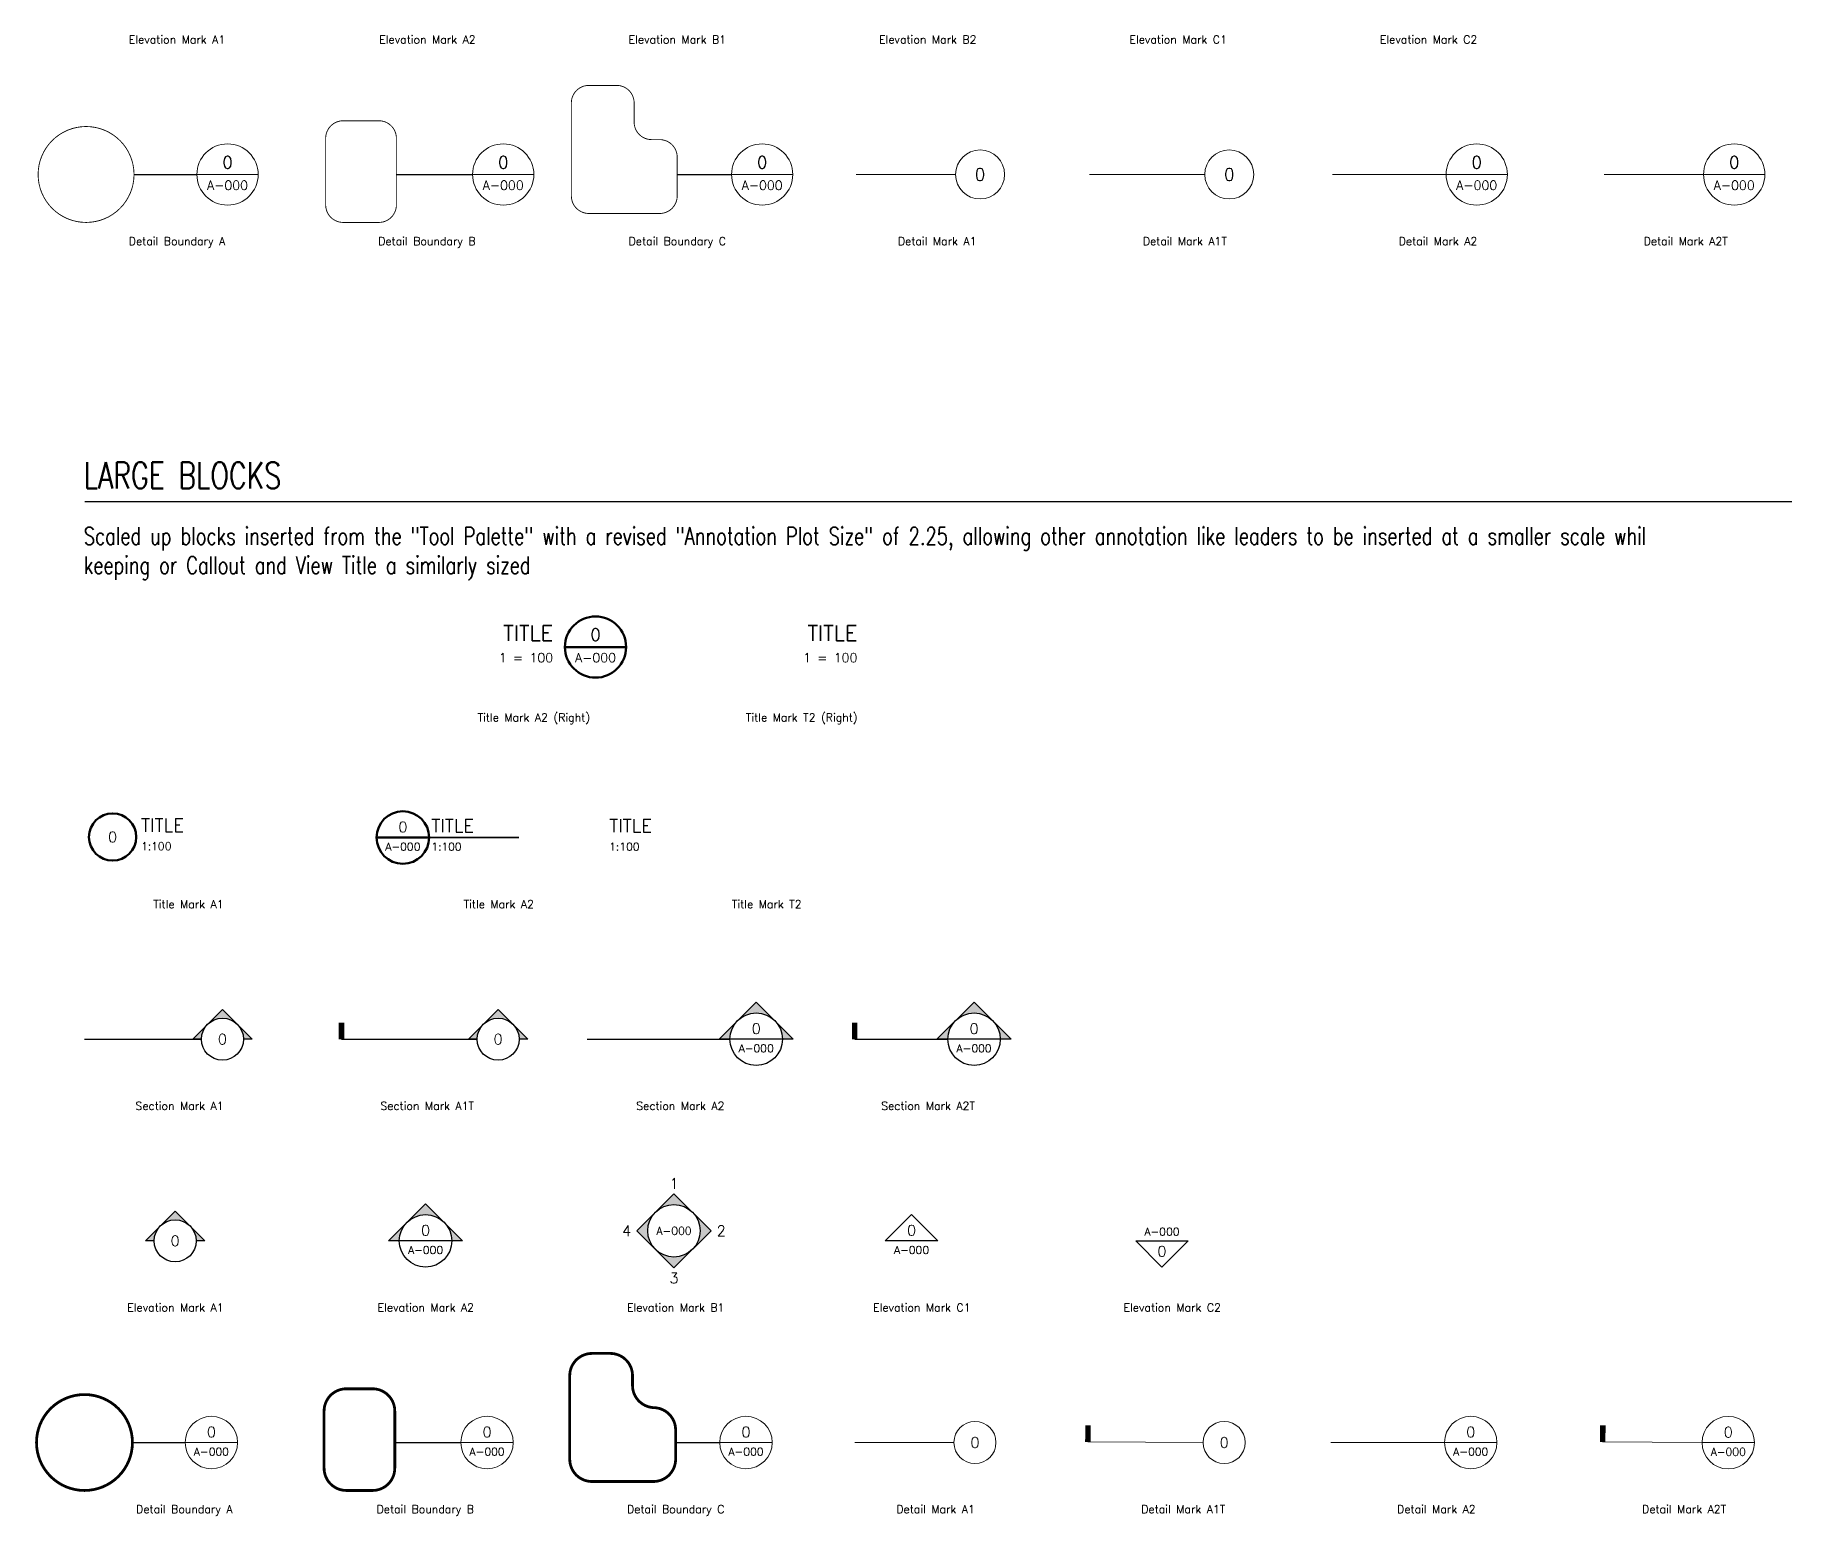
# Model space of a CAD drawing. Header units: millimetres. Extents: x -1452 to 102323, y -2095 to 85627.
# Drawn here: x -1452 to 48729, y -2095 to 40206 of the extents above; entities that cross this region are included whole.
import ezdxf
from ezdxf.enums import TextEntityAlignment as Align

# ---------------------------------------------------------------- set-up
doc = ezdxf.new("R2010")
doc.units = ezdxf.units.MM
doc.header["$LTSCALE"] = 0.5
doc.linetypes.add('DASHED2', pattern=[9.525, 6.35, -3.175])
for name, color, linetype, lineweight in [('A010G', 213, 'Continuous', 50), ('A050A', 151, 'Continuous', 25), ('A060A', 191, 'Continuous', 25), ('Aec-Detail-Marks', 150, 'Continuous', 18)]:
    doc.layers.add(name, color=color, linetype=linetype, lineweight=lineweight)
doc.styles.add('Arch-Dim', font='romans.shx', dxfattribs={"width": 0.75})
doc.styles.add('RomanS', font='romans.shx')
doc.dimstyles.new('Aec-Arch-M-100', dxfattribs={"dimscale": 100, "dimtxt": 2.5, "dimasz": 1.5, "dimexe": 1.5, "dimexo": 1.5, "dimgap": 0.8, "dimtad": 1, "dimdec": 0, "dimzin": 3, "dimdsep": 46, "dimtxsty": 'Arch-Dim', "dimblk": 'ARCHTICK', "dimcen": 2.5, "dimazin": 2, "dimtfac": 0.75, "dimtdec": 0, "dimtix": 1, "dimtmove": 2, "dimatfit": 2, "dimfxl": 1, "dimtolj": 1, "dimtzin": 0, "dimarcsym": 0})

# ---------------------------------------------------------------- blocks, each defined once
blk = doc.blocks.new('Anno_Elevation_A1_large')
at = {"color": 0, "linetype": 'ByBlock', "lineweight": -2}
blk.add_circle((0, 0), 2.67, dxfattribs=at)
at = {"color": 0, "linetype": 'ByBlock', "lineweight": -2, "style": 'RomanS'}
blk.add_attdef('NUMBER', text='', height=1.33, dxfattribs=at).set_placement((0, 0), align=Align.MIDDLE)
blk = doc.blocks.new('Anno_Arrow_A1_large')
at = {"linetype": 'ByBlock', "lineweight": -2}
h = blk.add_hatch(color=0, dxfattribs=at)
h.paths.add_polyline_path([(-1.89, 1.89), (-3.77, 0), (-2.67, 0, -0.198912)])
h.paths.add_polyline_path([(0, 3.77), (-1.89, 1.89, -0.414214), (1.89, 1.89)])
h.paths.add_polyline_path([(2.53, 1.24), (2.39, 1.17, -0.114349), (2.67, 0), (3.77, 0)])
h.paths.add_polyline_path([(1.89, 1.89, -0.082683), (2.39, 1.17), (2.53, 1.24)])
at = {"color": 0, "linetype": 'ByBlock', "lineweight": -2}
blk.add_lwpolyline([(-2.67, 0), (-3.77, 0), (0, 3.77), (3.77, 0), (2.67, 0)], dxfattribs=at)
blk = doc.blocks.new('Anno_Elevation_A2_large')
at = {"color": 0, "linetype": 'ByBlock', "lineweight": -2}
blk.add_line((3.33, 0), (-3.33, 0), dxfattribs=at)
blk.add_circle((0, 0), 3.33)
at = {"color": 0, "linetype": 'ByBlock', "lineweight": -2, "style": 'RomanS'}
blk.add_attdef('NUMBER', text='', height=1.33, dxfattribs=at).set_placement((0, 0.67), align=Align.CENTER)
blk.add_attdef('SHEET', text='', height=1, dxfattribs=at).set_placement((0, -0.67), align=Align.TOP_CENTER)
blk = doc.blocks.new('Anno_Arrow_A2_large')
at = {"linetype": 'ByBlock', "lineweight": -2}
h = blk.add_hatch(color=0, dxfattribs=at)
h.paths.add_polyline_path([(-2.36, 2.36), (-4.71, 0), (-3.33, 0, -0.198912)])
h.paths.add_polyline_path([(0, 4.71), (-2.36, 2.36, -0.414214), (2.36, 2.36)])
h.paths.add_polyline_path([(3.16, 1.55), (2.99, 1.47, -0.114349), (3.33, 0), (4.71, 0)])
h.paths.add_polyline_path([(2.36, 2.36, -0.082683), (2.99, 1.47), (3.16, 1.55)])
at = {"color": 0, "linetype": 'ByBlock', "lineweight": -2}
blk.add_lwpolyline([(-3.33, 0), (-4.71, 0), (0, 4.71), (4.71, 0), (3.33, 0)], dxfattribs=at)
blk = doc.blocks.new('Anno_Elevation_B1_large')
at = {"color": 0, "linetype": 'ByBlock', "lineweight": -2}
blk.add_lwpolyline([(-4.71, 0), (0, 4.71), (4.71, 0), (0, -4.71)], close=True, dxfattribs=at)
blk.add_circle((0, 0), 3.33, dxfattribs=at)
at = {"color": 0, "linetype": 'ByBlock', "lineweight": -2, "style": 'RomanS'}
blk.add_attdef('SHEET', text='', height=1, dxfattribs=at).set_placement((0, 0), align=Align.MIDDLE)
blk = doc.blocks.new('Anno_Arrow_1234_large')
at = {"linetype": 'ByBlock', "lineweight": -2}
blk.add_hatch(color=0, dxfattribs=at).paths.add_polyline_path([(0, 4.71), (-2.36, 2.36, -0.198912), (0, 3.33, -0.198912), (2.36, 2.36)])
at = {"color": 0, "linetype": 'ByBlock', "lineweight": -2, "style": 'RomanS'}
blk.add_attdef('NUMBER', text='', height=1.33, dxfattribs=at).set_placement((0, 6), align=Align.MIDDLE)
blk = doc.blocks.new('Anno_Elevation_C1_large')
at = {"color": 0, "linetype": 'ByBlock', "lineweight": -2}
blk.add_lwpolyline([(0, 0), (-3.33, 0), (0, 3.33), (3.33, 0), (0, 0)], close=True, dxfattribs=at)
at = {"color": 0, "linetype": 'ByBlock', "lineweight": -2, "style": 'RomanS'}
blk.add_attdef('NUMBER', text='', height=1.33, dxfattribs=at).set_placement((0, 0.67), align=Align.CENTER)
blk.add_attdef('SHEET', text='', height=1, dxfattribs=at).set_placement((0, -0.67), align=Align.TOP_CENTER)
blk = doc.blocks.new('Anno_Elevation_C2_large')
at = {"color": 0, "linetype": 'ByBlock', "lineweight": -2}
blk.add_lwpolyline([(0, 0), (-3.33, 0), (0, 3.33), (3.33, 0), (0, 0)], close=True, dxfattribs=at)
at = {"color": 0, "linetype": 'ByBlock', "lineweight": -2, "style": 'RomanS'}
blk.add_attdef('NUMBER', text='', height=1.33, rotation=180, dxfattribs=at).set_placement((0, 0.67), align=Align.TOP_CENTER)
blk.add_attdef('SHEET', text='', height=1, rotation=180, dxfattribs=at).set_placement((0, -0.67), align=Align.CENTER)
blk = doc.blocks.new('Anno_Section_A1_large')
at = {"color": 0, "linetype": 'ByBlock', "lineweight": -2}
blk.add_circle((0, 0), 2.67, dxfattribs=at)
at = {"color": 0, "linetype": 'ByBlock', "lineweight": -2, "style": 'RomanS'}
blk.add_attdef('NUMBER', text='', height=1.33, dxfattribs=at).set_placement((0, 0), align=Align.MIDDLE)
blk = doc.blocks.new('*U25')
at = {"layer": 'A060A'}
blk.add_lwpolyline([(0, 0, 1.5875, 1.5875, 0), (0, 4.7625, 0, 0, 0)], format="xyseb", dxfattribs=at)
blk = doc.blocks.new('Anno_Section_A2_large')
at = {"color": 0, "linetype": 'ByBlock', "lineweight": -2}
blk.add_line((3.33, 0), (-3.33, 0), dxfattribs=at)
blk.add_circle((0, 0), 3.33, dxfattribs=at)
at = {"color": 0, "linetype": 'ByBlock', "lineweight": -2, "style": 'RomanS'}
blk.add_attdef('NUMBER', text='', height=1.33, dxfattribs=at).set_placement((0, 0.67), align=Align.CENTER)
blk.add_attdef('SHEET', text='', height=1, dxfattribs=at).set_placement((0, -0.67), align=Align.TOP_CENTER)
blk = doc.blocks.new('*U26')
at = {"layer": 'A060A'}
blk.add_lwpolyline([(0, 0, 1.5875, 1.5875, 0), (0, 4.7625, 0, 0, 0)], format="xyseb", dxfattribs=at)
blk = doc.blocks.new('_ArchTick')
at = {"color": 0, "linetype": 'ByBlock', "const_width": 0.15}
blk.add_lwpolyline([(-0.5, -0.5), (0.5, 0.5)], dxfattribs=at)
blk = doc.blocks.new('Anno_Detail_A2_large')
at = {"color": 0, "linetype": 'ByBlock', "lineweight": -2}
blk.add_line((3.33, 0), (-3.33, 0), dxfattribs=at)
blk.add_circle((0, 0), 3.33, dxfattribs=at)
at = {"color": 0, "linetype": 'ByBlock', "lineweight": -2, "style": 'RomanS'}
blk.add_attdef('NUMBER', text='', height=1.33, dxfattribs=at).set_placement((0, 0.67), align=Align.CENTER)
blk.add_attdef('SHEET', text='', height=1, dxfattribs=at).set_placement((0, -0.67), align=Align.TOP_CENTER)
blk = doc.blocks.new('Anno_Detail_A1_large')
at = {"color": 0, "linetype": 'ByBlock', "lineweight": -2}
blk.add_circle((0, 0), 2.67, dxfattribs=at)
at = {"color": 0, "linetype": 'ByBlock', "lineweight": -2, "style": 'RomanS'}
blk.add_attdef('NUMBER', text='', height=1.33, dxfattribs=at).set_placement((0, 0), align=Align.MIDDLE)
blk = doc.blocks.new('*U27')
at = {"layer": 'Aec-Detail-Marks'}
blk.add_lwpolyline([(0, 0, 1.59, 1.59, 0), (0.02, 4.76, 0, 0, 0)], format="xyseb", dxfattribs=at)
blk = doc.blocks.new('*U28')
at = {"layer": 'Aec-Detail-Marks'}
blk.add_lwpolyline([(0, 0, 1.59, 1.59, 0), (0.03, 4.76, 0, 0, 0)], format="xyseb", dxfattribs=at)
blk = doc.blocks.new('*U29')
at = {"layer": 'A010G'}
blk.add_lwpolyline([(0, 0, 0.0197, 0.0197, 0), (55.62, 0, 0.000197, 0.000197, 0)], format="xyseb", dxfattribs=at)
blk = doc.blocks.new('Anno_Title_T2_large')
at = {"color": 0, "linetype": 'ByBlock', "lineweight": -2, "style": 'RomanS'}
blk.add_attdef('TITLE', (0, 0.67), '', height=1.67, dxfattribs=at)
blk.add_attdef('SCALE', text='', height=1, dxfattribs=at).set_placement((0, -0.67), align=Align.TOP_LEFT)
blk = doc.blocks.new('*U30')
at = {"layer": 'A010G'}
blk.add_lwpolyline([(7.5, 0, 0.5, 0.5, 0), (33.14, 0, 0.005, 0.005, 0)], format="xyseb", dxfattribs=at)
blk = doc.blocks.new('Anno_Title_A2_large')
at = {"color": 0, "linetype": 'ByBlock', "lineweight": -2}
blk.add_line((3.33, 0), (-3.33, 0), dxfattribs=at)
blk.add_circle((0, 0), 3.33, dxfattribs=at)
at = {"color": 0, "linetype": 'ByBlock', "lineweight": -2, "style": 'RomanS'}
blk.add_attdef('NUMBER', text='', height=1.33, dxfattribs=at).set_placement((0, 0.67), align=Align.CENTER)
blk.add_attdef('SHEET', text='', height=1, dxfattribs=at).set_placement((0, -0.67), align=Align.TOP_CENTER)
blk = doc.blocks.new('Anno_Title_T1_large')
at = {"color": 0, "linetype": 'ByBlock', "lineweight": -2, "style": 'RomanS'}
blk.add_attdef('TITLE', (3.61, 0.67), '', height=1.67, dxfattribs=at)
blk.add_attdef('SCALE', text='', height=1, dxfattribs=at).set_placement((3.61, -0.67), align=Align.TOP_LEFT)
blk = doc.blocks.new('*U31')
at = {"layer": 'A010G'}
blk.add_lwpolyline([(6.75, 0, 0.0197, 0.0197, 0), (32.37, 0, 0.000197, 0.000197, 0)], format="xyseb", dxfattribs=at)
blk = doc.blocks.new('Anno_Title_A1_large')
at = {"color": 0, "linetype": 'ByBlock', "lineweight": -2}
blk.add_circle((0, 0), 3, dxfattribs=at)
blk.add_circle((0, 0), 3, dxfattribs=at)
at = {"color": 0, "linetype": 'ByBlock', "lineweight": -2, "style": 'RomanS'}
blk.add_attdef('NUMBER', text='', height=1.33, dxfattribs=at).set_placement((0, 0), align=Align.MIDDLE)
blk = doc.blocks.new('*U64')
at = {"layer": 'A010G'}
blk.add_lwpolyline([(0, 0, 0.0197, 0.0197, 0), (55.62, 0, 0.000197, 0.000197, 0)], format="xyseb", dxfattribs=at)
blk = doc.blocks.new('Anno_Title_T2 (Right)')
at = {"color": 0, "linetype": 'ByBlock', "lineweight": -2, "style": 'RomanS'}
blk.add_attdef('TITLE', text='', height=1.25, dxfattribs=at).set_placement((-0.22, 0.5), align=Align.RIGHT)
blk.add_attdef('SCALE', text='', height=0.75, dxfattribs=at).set_placement((-0.22, -0.5), align=Align.TOP_RIGHT)
blk = doc.blocks.new('*U65')
at = {"layer": 'A010G'}
blk.add_lwpolyline([(0, 0, 0.0197, 0.0197, 0), (40.37, 0, 0.000197, 0.000197, 0)], format="xyseb", dxfattribs=at)
blk = doc.blocks.new('Anno_Title_A2_wo')
at = {"color": 0, "linetype": 'ByBlock', "lineweight": -2}
blk.add_line((2.5, 0), (-2.5, 0), dxfattribs=at)
blk.add_circle((0, 0), 2.5)
at = {"color": 0, "linetype": 'ByBlock', "lineweight": -2, "style": 'RomanS'}
blk.add_attdef('NUMBER', text='', height=1, dxfattribs=at).set_placement((0, 0.5), align=Align.CENTER)
blk.add_attdef('SHEET', text='', height=0.75, dxfattribs=at).set_placement((0, -0.5), align=Align.TOP_CENTER)
blk = doc.blocks.new('Anno_Title_T1 (Right)')
at = {"color": 0, "linetype": 'ByBlock', "lineweight": -2, "style": 'RomanS'}
blk.add_attdef('TITLE', text='', height=1.25, dxfattribs=at).set_placement((-0.96, 0.5), align=Align.RIGHT)
blk.add_attdef('SCALE', text='', height=0.75, dxfattribs=at).set_placement((-0.96, -0.5), align=Align.TOP_RIGHT)
blk = doc.blocks.new('Anno_Detail_A2')
at = {"color": 0, "linetype": 'ByBlock', "lineweight": -2}
blk.add_line((2.5, 0), (-2.5, 0), dxfattribs=at)
blk.add_circle((0, 0), 2.5, dxfattribs=at)
at = {"color": 0, "linetype": 'ByBlock', "lineweight": -2, "style": 'RomanS'}
blk.add_attdef('NUMBER', text='', height=1, dxfattribs=at).set_placement((0, 0.5), align=Align.CENTER)
blk.add_attdef('SHEET', text='', height=0.75, dxfattribs=at).set_placement((0, -0.5), align=Align.TOP_CENTER)
blk = doc.blocks.new('Anno_Detail_A1')
at = {"color": 0, "linetype": 'ByBlock', "lineweight": -2}
blk.add_circle((0, 0), 2, dxfattribs=at)
at = {"color": 0, "linetype": 'ByBlock', "lineweight": -2, "style": 'RomanS'}
blk.add_attdef('NUMBER', text='', height=1, dxfattribs=at).set_placement((0, 0), align=Align.MIDDLE)
blk = doc.blocks.new('*U88')
at = {"layer": 'Aec-Detail-Marks'}
blk.add_lwpolyline([(0, 0, 0.0591, 0.0591, 0), (0, 0.16, 0, 0, 0)], format="xyseb", dxfattribs=at)
blk = doc.blocks.new('*U89')
at = {"layer": 'Aec-Detail-Marks'}
blk.add_lwpolyline([(0, 0, 0.0591, 0.0591, 0), (0, 0.16, 0, 0, 0)], format="xyseb", dxfattribs=at)

msp = doc.modelspace()

# ---------------------------------------------------------------- linework, layer by layer
msp.add_lwpolyline([(-32, 26883), (48729, 26883)])
at = {"layer": 'A060A'}
for points in [[(-43, 11522), (3298, 11522)], [(7302, 11522), (11173, 11522)], [(14319, 11522), (18395, 11522)], [(21958, 11522), (24619, 11522)]]:
    msp.add_lwpolyline(points, dxfattribs=at)
at = {"layer": 'Aec-Detail-Marks', "linetype": 'DASHED2', "flags": 128}
for points, const_width in [([(13865, 35611, 0.414214), (14365, 35111), (16388, 35111, 0.414214), (16888, 35611), (16888, 36721, 0.414214), (16388, 37221), (16158, 37221, -0.414214), (15658, 37721), (15658, 38270, 0.414214), (15158, 38770), (14365, 38770, 0.414214), (13865, 38270)], 25), ([(6847, 35355, 0.414214), (7347, 34855), (8367, 34855, 0.414214), (8867, 35355), (8867, 37260, 0.414214), (8367, 37760), (7347, 37760, 0.414214), (6847, 37260)], 25), ([(1373, 36225, 1), (-1367, 36225, 1)], 25), ([(13819, 1910, -0.414214), (14454, 2545), (14977, 2545, -0.414214), (15612, 1910), (15612, 1631, 0.414214), (16247, 996), (16208, 996, -0.414214), (16843, 361), (16843, -479, -0.414214), (16208, -1114), (14454, -1114, -0.414214), (13819, -479)], 79.4), ([(6802, 900, -0.414214), (7437, 1535), (8186, 1535, -0.414214), (8821, 900), (8821, -735, -0.414214), (8186, -1370), (7437, -1370, -0.414214), (6802, -735)], 79.4), ([(1327, 0, 1), (-1413, 0, 1)], 79.4)]:
    msp.add_lwpolyline(points, format="xyb", close=True, dxfattribs=dict(at, const_width=const_width))
at = {"layer": 'Aec-Detail-Marks'}
for points in [[(22003, 36225), (24840, 36225)], [(28666, 36225), (31958, 36225)], [(35610, 36225), (38852, 36225)], [(43370, 36225), (46207, 36225)], [(28621, 16), (31912, 3)], [(43324, 16), (46161, 0)], [(21958, 0), (24794, 0)], [(35564, 0), (38806, 0)]]:
    msp.add_lwpolyline(points, dxfattribs=at)

# ---------------------------------------------------------------- block references
at = {"layer": 'A010G'}
ref = msp.add_blockref('Anno_Title_A2_wo', (14555, 22726), dxfattribs=dict(at, xscale=350, yscale=350, zscale=350))
ref.add_attrib('NUMBER', '0', dxfattribs={"layer": '0', "color": 0, "linetype": 'ByBlock', "lineweight": -2, "height": 350, "style": 'Arch-Dim'}).set_placement((14555, 22901), align=Align.CENTER)
ref.add_attrib('SHEET', 'A-000', dxfattribs={"layer": '0', "color": 0, "linetype": 'ByBlock', "lineweight": -2, "height": 262.5, "style": 'Arch-Dim'}).set_placement((14555, 22551), align=Align.TOP_CENTER)
ref = msp.add_blockref('Anno_Title_T1 (Right)', (13680, 22726), dxfattribs=dict(at, xscale=350, yscale=350, zscale=350))
ref.add_attrib('SCALE', '1 = 100', dxfattribs={"layer": '0', "color": 0, "linetype": 'ByBlock', "lineweight": -2, "height": 262.5, "style": 'Arch-Dim'}).set_placement((13345, 22551), align=Align.TOP_RIGHT)
ref.add_attrib('TITLE', 'TITLE', dxfattribs={"layer": '0', "color": 0, "linetype": 'ByBlock', "lineweight": -2, "height": 437.5, "style": 'Arch-Dim'}).set_placement((13345, 22901), align=Align.RIGHT)
ref = msp.add_blockref('Anno_Title_T2 (Right)', (22112, 22726), dxfattribs=dict(at, xscale=350, yscale=350, zscale=350))
ref.add_attrib('TITLE', 'TITLE', dxfattribs={"layer": '0', "color": 0, "linetype": 'ByBlock', "lineweight": -2, "height": 437.5, "style": 'Arch-Dim'}).set_placement((22035, 22901), align=Align.RIGHT)
ref.add_attrib('SCALE', '1 = 100', dxfattribs={"layer": '0', "color": 0, "linetype": 'ByBlock', "lineweight": -2, "height": 262.5, "style": 'Arch-Dim'}).set_placement((22035, 22551), align=Align.TOP_RIGHT)
at = {"layer": 'A010G', "yscale": 100, "zscale": 100}
for name, p, xscale in [('*U65', (13680, 22726), -100), ('*U64', (22112, 22726), -100), ('*U31', (761, 17298), 100), ('*U30', (9052, 17283), 100), ('*U29', (14945, 17283), 100)]:
    msp.add_blockref(name, p, dxfattribs=dict(at, xscale=xscale))
at = {"layer": 'A010G'}
ref = msp.add_blockref('Anno_Title_A1_large', (761, 17298), dxfattribs=dict(at, xscale=225, yscale=225, zscale=225))
ref.add_attrib('NUMBER', '0', dxfattribs={"layer": '0', "color": 0, "linetype": 'ByBlock', "lineweight": -2, "height": 300, "style": 'Arch-Dim'}).set_placement((761, 17298), align=Align.MIDDLE)
ref = msp.add_blockref('Anno_Title_T1_large', (761, 17298), dxfattribs=dict(at, xscale=225, yscale=225, zscale=225))
ref.add_attrib('TITLE', 'TITLE', (1573, 17448), dxfattribs={"layer": '0', "color": 0, "linetype": 'ByBlock', "lineweight": -2, "height": 375, "style": 'Arch-Dim'})
ref.add_attrib('SCALE', '1:100', dxfattribs={"layer": '0', "color": 0, "linetype": 'ByBlock', "lineweight": -2, "height": 225, "style": 'Arch-Dim'}).set_placement((1573, 17148), align=Align.TOP_LEFT)
ref = msp.add_blockref('Anno_Title_A2_large', (9052, 17283), dxfattribs=dict(at, xscale=225, yscale=225, zscale=225))
ref.add_attrib('NUMBER', '0', dxfattribs={"layer": '0', "color": 0, "linetype": 'ByBlock', "lineweight": -2, "height": 300, "style": 'Arch-Dim'}).set_placement((9052, 17433), align=Align.CENTER)
ref.add_attrib('SHEET', 'A-000', dxfattribs={"layer": '0', "color": 0, "linetype": 'ByBlock', "lineweight": -2, "height": 225, "style": 'Arch-Dim'}).set_placement((9052, 17133), align=Align.TOP_CENTER)
ref = msp.add_blockref('Anno_Title_T1_large', (9052, 17283), dxfattribs=dict(at, xscale=225, yscale=225, zscale=225))
ref.add_attrib('TITLE', 'TITLE', (9864, 17433), dxfattribs={"layer": '0', "color": 0, "linetype": 'ByBlock', "lineweight": -2, "height": 375, "style": 'Arch-Dim'})
ref.add_attrib('SCALE', '1:100', dxfattribs={"layer": '0', "color": 0, "linetype": 'ByBlock', "lineweight": -2, "height": 225, "style": 'Arch-Dim'}).set_placement((9864, 17133), align=Align.TOP_LEFT)
ref = msp.add_blockref('Anno_Title_T2_large', (14945, 17283), dxfattribs=dict(at, xscale=225, yscale=225, zscale=225))
ref.add_attrib('TITLE', 'TITLE', (14945, 17433), dxfattribs={"layer": '0', "color": 0, "linetype": 'ByBlock', "lineweight": -2, "height": 375, "style": 'Arch-Dim'})
ref.add_attrib('SCALE', '1:100', dxfattribs={"layer": '0', "color": 0, "linetype": 'ByBlock', "lineweight": -2, "height": 225, "style": 'Arch-Dim'}).set_placement((14945, 17133), align=Align.TOP_LEFT)
at = {"layer": 'A050A'}
ref = msp.add_blockref('Anno_Arrow_1234_large', (16796, 6049), dxfattribs=dict(at, xscale=225, yscale=225, zscale=225))
ref.add_attrib('NUMBER', '1', dxfattribs={"layer": '0', "color": 0, "linetype": 'ByBlock', "lineweight": -2, "height": 300, "style": 'Arch-Dim'}).set_placement((16796, 7399), align=Align.MIDDLE)
ref = msp.add_blockref('Anno_Elevation_B1_large', (16796, 6049), dxfattribs=dict(at, xscale=225, yscale=225, zscale=225))
ref.add_attrib('SHEET', 'A-000', dxfattribs={"layer": '0', "color": 0, "linetype": 'ByBlock', "lineweight": -2, "height": 225, "style": 'Arch-Dim'}).set_placement((16796, 6049), align=Align.MIDDLE)
at = {"layer": 'A050A', "xscale": 225, "yscale": 225, "zscale": 225}
for name, p in [('Anno_Arrow_A1_large', (2547, 5761)), ('Anno_Arrow_A2_large', (9700, 5761))]:
    msp.add_blockref(name, p, dxfattribs=at)
at = {"layer": 'A050A'}
ref = msp.add_blockref('Anno_Arrow_1234_large', (16796, 6049), dxfattribs=dict(at, xscale=225, yscale=225, zscale=225, rotation=90))
ref.add_attrib('NUMBER', '4', dxfattribs={"layer": '0', "color": 0, "linetype": 'ByBlock', "lineweight": -2, "height": 300, "style": 'Arch-Dim'}).set_placement((15446, 6049), align=Align.MIDDLE)
ref = msp.add_blockref('Anno_Arrow_1234_large', (16796, 6049), dxfattribs=dict(at, xscale=225, yscale=225, zscale=225, rotation=270))
ref.add_attrib('NUMBER', '2', dxfattribs={"layer": '0', "color": 0, "linetype": 'ByBlock', "lineweight": -2, "height": 300, "style": 'Arch-Dim'}).set_placement((18146, 6049), align=Align.MIDDLE)
ref = msp.add_blockref('Anno_Elevation_A1_large', (2547, 5761), dxfattribs=dict(at, xscale=225, yscale=225, zscale=225))
ref.add_attrib('NUMBER', '0', dxfattribs={"layer": '0', "color": 0, "linetype": 'ByBlock', "lineweight": -2, "height": 300, "style": 'Arch-Dim'}).set_placement((2547, 5761), align=Align.MIDDLE)
ref = msp.add_blockref('Anno_Elevation_A2_large', (9700, 5761), dxfattribs=dict(at, xscale=225, yscale=225, zscale=225))
ref.add_attrib('SHEET', 'A-000', dxfattribs={"layer": '0', "color": 0, "linetype": 'ByBlock', "lineweight": -2, "height": 225, "style": 'Arch-Dim'}).set_placement((9700, 5611), align=Align.TOP_CENTER)
ref.add_attrib('NUMBER', '0', dxfattribs={"layer": '0', "color": 0, "linetype": 'ByBlock', "lineweight": -2, "height": 300, "style": 'Arch-Dim'}).set_placement((9700, 5911), align=Align.CENTER)
ref = msp.add_blockref('Anno_Elevation_C1_large', (23582, 5761), dxfattribs=dict(at, xscale=225, yscale=225, zscale=225))
ref.add_attrib('NUMBER', '0', dxfattribs={"layer": '0', "color": 0, "linetype": 'ByBlock', "lineweight": -2, "height": 300, "style": 'Arch-Dim'}).set_placement((23582, 5911), align=Align.CENTER)
ref.add_attrib('SHEET', 'A-000', dxfattribs={"layer": '0', "color": 0, "linetype": 'ByBlock', "lineweight": -2, "height": 225, "style": 'Arch-Dim'}).set_placement((23582, 5611), align=Align.TOP_CENTER)
ref = msp.add_blockref('Anno_Elevation_C2_large', (30735, 5761), dxfattribs=dict(at, xscale=225, yscale=225, zscale=225, rotation=180))
ref.add_attrib('SHEET', 'A-000', dxfattribs={"layer": '0', "color": 0, "linetype": 'ByBlock', "lineweight": -2, "height": 225, "style": 'Arch-Dim'}).set_placement((30735, 5911), align=Align.CENTER)
ref.add_attrib('NUMBER', '0', dxfattribs={"layer": '0', "color": 0, "linetype": 'ByBlock', "lineweight": -2, "height": 300, "style": 'Arch-Dim'}).set_placement((30735, 5611), align=Align.TOP_CENTER)
ref = msp.add_blockref('Anno_Arrow_1234_large', (16796, 6049), dxfattribs=dict(at, xscale=225, yscale=225, zscale=225, rotation=180))
ref.add_attrib('NUMBER', '3', dxfattribs={"layer": '0', "color": 0, "linetype": 'ByBlock', "lineweight": -2, "height": 300, "style": 'Arch-Dim'}).set_placement((16796, 4699), align=Align.MIDDLE)
at = {"layer": 'A060A'}
for name, p, xscale, yscale, zscale in [('Anno_Arrow_A2_large', (19145, 11522), 225, 225, 225), ('Anno_Arrow_A2_large', (25369, 11522), 225, 225, 225), ('Anno_Arrow_A1_large', (3898, 11522), 225, 225, 225), ('*U25', (7302, 11522), 100, 100, 100), ('Anno_Arrow_A1_large', (11773, 11522), 225, 225, 225), ('*U26', (21958, 11522), 100, 100, 100)]:
    msp.add_blockref(name, p, dxfattribs=dict(at, xscale=xscale, yscale=yscale, zscale=zscale))
ref = msp.add_blockref('Anno_Section_A1_large', (3898, 11522), dxfattribs=dict(at, xscale=225, yscale=225, zscale=225))
ref.add_attrib('NUMBER', '0', dxfattribs={"layer": '0', "color": 0, "linetype": 'ByBlock', "lineweight": -2, "height": 300, "style": 'Arch-Dim'}).set_placement((3898, 11522), align=Align.MIDDLE)
ref = msp.add_blockref('Anno_Section_A1_large', (11773, 11522), dxfattribs=dict(at, xscale=225, yscale=225, zscale=225))
ref.add_attrib('NUMBER', '0', dxfattribs={"layer": '0', "color": 0, "linetype": 'ByBlock', "lineweight": -2, "height": 300, "style": 'Arch-Dim'}).set_placement((11773, 11522), align=Align.MIDDLE)
ref = msp.add_blockref('Anno_Section_A2_large', (19145, 11522), dxfattribs=dict(at, xscale=225, yscale=225, zscale=225))
ref.add_attrib('SHEET', 'A-000', dxfattribs={"layer": '0', "color": 0, "linetype": 'ByBlock', "lineweight": -2, "height": 225, "style": 'Arch-Dim'}).set_placement((19145, 11372), align=Align.TOP_CENTER)
ref.add_attrib('NUMBER', '0', dxfattribs={"layer": '0', "color": 0, "linetype": 'ByBlock', "lineweight": -2, "height": 300, "style": 'Arch-Dim'}).set_placement((19145, 11672), align=Align.CENTER)
ref = msp.add_blockref('Anno_Section_A2_large', (25369, 11522), dxfattribs=dict(at, xscale=225, yscale=225, zscale=225))
ref.add_attrib('SHEET', 'A-000', dxfattribs={"layer": '0', "color": 0, "linetype": 'ByBlock', "lineweight": -2, "height": 225, "style": 'Arch-Dim'}).set_placement((25369, 11372), align=Align.TOP_CENTER)
ref.add_attrib('NUMBER', '0', dxfattribs={"layer": '0', "color": 0, "linetype": 'ByBlock', "lineweight": -2, "height": 300, "style": 'Arch-Dim'}).set_placement((25369, 11672), align=Align.CENTER)
at = {"layer": 'Aec-Detail-Marks'}
ref = msp.add_blockref('Anno_Detail_A2', (4044, 36225), dxfattribs=dict(at, xscale=350, yscale=350, zscale=350))
ref.add_attrib('NUMBER', '0', dxfattribs={"layer": '0', "color": 0, "linetype": 'ByBlock', "lineweight": -2, "height": 350, "style": 'Arch-Dim'}).set_placement((4044, 36400), align=Align.CENTER)
ref.add_attrib('SHEET', 'A-000', dxfattribs={"layer": '0', "color": 0, "linetype": 'ByBlock', "lineweight": -2, "height": 262.5, "style": 'Arch-Dim'}).set_placement((4044, 36050), align=Align.TOP_CENTER)
ref = msp.add_blockref('Anno_Detail_A2', (11919, 36225), dxfattribs=dict(at, xscale=350, yscale=350, zscale=350))
ref.add_attrib('NUMBER', '0', dxfattribs={"layer": '0', "color": 0, "linetype": 'ByBlock', "lineweight": -2, "height": 350, "style": 'Arch-Dim'}).set_placement((11919, 36400), align=Align.CENTER)
ref.add_attrib('SHEET', 'A-000', dxfattribs={"layer": '0', "color": 0, "linetype": 'ByBlock', "lineweight": -2, "height": 262.5, "style": 'Arch-Dim'}).set_placement((11919, 36050), align=Align.TOP_CENTER)
ref = msp.add_blockref('Anno_Detail_A2', (19315, 36225), dxfattribs=dict(at, xscale=350, yscale=350, zscale=350))
ref.add_attrib('NUMBER', '0', dxfattribs={"layer": '0', "color": 0, "linetype": 'ByBlock', "lineweight": -2, "height": 350, "style": 'Arch-Dim'}).set_placement((19315, 36400), align=Align.CENTER)
ref.add_attrib('SHEET', 'A-000', dxfattribs={"layer": '0', "color": 0, "linetype": 'ByBlock', "lineweight": -2, "height": 262.5, "style": 'Arch-Dim'}).set_placement((19315, 36050), align=Align.TOP_CENTER)
ref = msp.add_blockref('Anno_Detail_A1', (25540, 36225), dxfattribs=dict(at, xscale=350, yscale=350, zscale=350))
ref.add_attrib('NUMBER', '0', dxfattribs={"layer": '0', "color": 0, "linetype": 'ByBlock', "lineweight": -2, "height": 350, "style": 'Arch-Dim'}).set_placement((25540, 36225), align=Align.MIDDLE)
ref = msp.add_blockref('Anno_Detail_A1', (32658, 36225), dxfattribs=dict(at, xscale=350, yscale=350, zscale=350))
ref.add_attrib('NUMBER', '0', dxfattribs={"layer": '0', "color": 0, "linetype": 'ByBlock', "lineweight": -2, "height": 350, "style": 'Arch-Dim'}).set_placement((32658, 36225), align=Align.MIDDLE)
ref = msp.add_blockref('Anno_Detail_A2', (39727, 36225), dxfattribs=dict(at, xscale=350, yscale=350, zscale=350))
ref.add_attrib('NUMBER', '0', dxfattribs={"layer": '0', "color": 0, "linetype": 'ByBlock', "lineweight": -2, "height": 350, "style": 'Arch-Dim'}).set_placement((39727, 36400), align=Align.CENTER)
ref.add_attrib('SHEET', 'A-000', dxfattribs={"layer": '0', "color": 0, "linetype": 'ByBlock', "lineweight": -2, "height": 262.5, "style": 'Arch-Dim'}).set_placement((39727, 36050), align=Align.TOP_CENTER)
ref = msp.add_blockref('Anno_Detail_A2', (47082, 36225), dxfattribs=dict(at, xscale=350, yscale=350, zscale=350))
ref.add_attrib('NUMBER', '0', dxfattribs={"layer": '0', "color": 0, "linetype": 'ByBlock', "lineweight": -2, "height": 350, "style": 'Arch-Dim'}).set_placement((47082, 36400), align=Align.CENTER)
ref.add_attrib('SHEET', 'A-000', dxfattribs={"layer": '0', "color": 0, "linetype": 'ByBlock', "lineweight": -2, "height": 262.5, "style": 'Arch-Dim'}).set_placement((47082, 36050), align=Align.TOP_CENTER)
at = {"layer": 'Aec-Detail-Marks', "xscale": 100, "yscale": 100, "zscale": 100}
for name, p in [('*U88', (28666, 36225)), ('*U89', (43370, 36225)), ('*U27', (28621, 16)), ('*U28', (43324, 16))]:
    msp.add_blockref(name, p, dxfattribs=at)
at = {"layer": 'Aec-Detail-Marks'}
ref = msp.add_blockref('Anno_Detail_A2_large', (3582, 0), dxfattribs=dict(at, xscale=225, yscale=225, zscale=225))
ref.add_attrib('NUMBER', '0', dxfattribs={"layer": '0', "color": 0, "linetype": 'ByBlock', "lineweight": -2, "height": 300, "style": 'Arch-Dim'}).set_placement((3582, 150), align=Align.CENTER)
ref.add_attrib('SHEET', 'A-000', dxfattribs={"layer": '0', "color": 0, "linetype": 'ByBlock', "lineweight": -2, "height": 225, "style": 'Arch-Dim'}).set_placement((3582, -150), align=Align.TOP_CENTER)
ref = msp.add_blockref('Anno_Detail_A2_large', (11457, 0), dxfattribs=dict(at, xscale=225, yscale=225, zscale=225))
ref.add_attrib('NUMBER', '0', dxfattribs={"layer": '0', "color": 0, "linetype": 'ByBlock', "lineweight": -2, "height": 300, "style": 'Arch-Dim'}).set_placement((11457, 150), align=Align.CENTER)
ref.add_attrib('SHEET', 'A-000', dxfattribs={"layer": '0', "color": 0, "linetype": 'ByBlock', "lineweight": -2, "height": 225, "style": 'Arch-Dim'}).set_placement((11457, -150), align=Align.TOP_CENTER)
ref = msp.add_blockref('Anno_Detail_A2_large', (18853, 0), dxfattribs=dict(at, xscale=225, yscale=225, zscale=225))
ref.add_attrib('NUMBER', '0', dxfattribs={"layer": '0', "color": 0, "linetype": 'ByBlock', "lineweight": -2, "height": 300, "style": 'Arch-Dim'}).set_placement((18853, 150), align=Align.CENTER)
ref.add_attrib('SHEET', 'A-000', dxfattribs={"layer": '0', "color": 0, "linetype": 'ByBlock', "lineweight": -2, "height": 225, "style": 'Arch-Dim'}).set_placement((18853, -150), align=Align.TOP_CENTER)
ref = msp.add_blockref('Anno_Detail_A1_large', (25394, 0), dxfattribs=dict(at, xscale=225, yscale=225, zscale=225))
ref.add_attrib('NUMBER', '0', dxfattribs={"layer": '0', "color": 0, "linetype": 'ByBlock', "lineweight": -2, "height": 300, "style": 'Arch-Dim'}).set_placement((25394, 0), align=Align.MIDDLE)
ref = msp.add_blockref('Anno_Detail_A1_large', (32512, 0), dxfattribs=dict(at, xscale=225, yscale=225, zscale=225))
ref.add_attrib('NUMBER', '0', dxfattribs={"layer": '0', "color": 0, "linetype": 'ByBlock', "lineweight": -2, "height": 300, "style": 'Arch-Dim'}).set_placement((32512, 0), align=Align.MIDDLE)
ref = msp.add_blockref('Anno_Detail_A2_large', (39556, 0), dxfattribs=dict(at, xscale=225, yscale=225, zscale=225))
ref.add_attrib('NUMBER', '0', dxfattribs={"layer": '0', "color": 0, "linetype": 'ByBlock', "lineweight": -2, "height": 300, "style": 'Arch-Dim'}).set_placement((39556, 150), align=Align.CENTER)
ref.add_attrib('SHEET', 'A-000', dxfattribs={"layer": '0', "color": 0, "linetype": 'ByBlock', "lineweight": -2, "height": 225, "style": 'Arch-Dim'}).set_placement((39556, -150), align=Align.TOP_CENTER)
ref = msp.add_blockref('Anno_Detail_A2_large', (46911, -4), dxfattribs=dict(at, xscale=225, yscale=225, zscale=225))
ref.add_attrib('NUMBER', '0', dxfattribs={"layer": '0', "color": 0, "linetype": 'ByBlock', "lineweight": -2, "height": 300, "style": 'Arch-Dim'}).set_placement((46911, 146), align=Align.CENTER)
ref.add_attrib('SHEET', 'A-000', dxfattribs={"layer": '0', "color": 0, "linetype": 'ByBlock', "lineweight": -2, "height": 225, "style": 'Arch-Dim'}).set_placement((46911, -154), align=Align.TOP_CENTER)

# ---------------------------------------------------------------- texts
at = {"style": 'RomanS'}
for s, p in [('Elevation Mark A1', (3977, 39966)), ('Elevation Mark A2', (11130, 39966)), ('Elevation Mark B1', (18283, 39966)), ('Elevation Mark B2', (25437, 39966)), ('Elevation Mark C1', (32590, 39966)), ('Elevation Mark C2', (39743, 39966)), ('Detail Boundary A', (3977, 34205)), ('Detail Boundary B', (11130, 34205)), ('Detail Boundary C', (18283, 34205)), ('Detail Mark A1', (25437, 34205)), ('Detail Mark A1T', (32590, 34205)), ('Detail Mark A2', (39743, 34205)), ('Detail Mark A2T', (46896, 34205)), ('Title Mark A2 (Right)', (14400, 20600)), ('Title Mark T2 (Right)', (22044, 20600)), ('Title Mark A1', (3931, 15264)), ('Title Mark A2', (12796, 15264)), ('Title Mark T2', (20440, 15264)), ('Section Mark A1', (3931, 9503)), ('Section Mark A1T', (11084, 9503)), ('Section Mark A2', (18237, 9503)), ('Section Mark A2T', (25391, 9503)), ('Elevation Mark A1', (3931, 3742)), ('Elevation Mark A2', (11084, 3742)), ('Elevation Mark B1', (18237, 3742)), ('Elevation Mark C1', (25267, 3742)), ('Elevation Mark C2', (32420, 3742)), ('Detail Boundary A', (4186, -2019)), ('Detail Boundary B', (11084, -2019)), ('Detail Boundary C', (18237, -2019)), ('Detail Mark A1', (25391, -2019)), ('Detail Mark A1T', (32544, -2019)), ('Detail Mark A2', (39697, -2019)), ('Detail Mark A2T', (46851, -2019))]:
    msp.add_text(s, height=228.6, dxfattribs=at).set_placement(p, align=Align.RIGHT)
at = {"attachment_point": 1, "style": 'Arch-Dim'}
for s, insert, char_height, width in [('LARGE BLOCKS', (-62, 28003), 750, 40407.83), ('Scaled up blocks inserted from the "Tool Palette" with a revised "Annotation Plot Size" of 2.25, allowing other annotation like leaders to be inserted at a smaller scale whil keeping or Callout and View Title a similarly sized', (-62, 26146), 500, 48782.97)]:
    msp.add_mtext(s, dxfattribs=dict(at, insert=insert, char_height=char_height, width=width))

# ---------------------------------------------------------------- leaders
at = {"layer": 'Aec-Detail-Marks', "has_arrowhead": 0}
for points in [[(1373, 36225), (3169, 36225)], [(8867, 36225), (11044, 36225)], [(16888, 36225), (18440, 36225)], [(1327, 0), (2832, 0)], [(8821, 0), (10707, 0)], [(16843, 0), (18103, 0)]]:
    msp.add_leader(points, dimstyle='Aec-Arch-M-100', dxfattribs=at)

doc.saveas('drawing.dxf')
